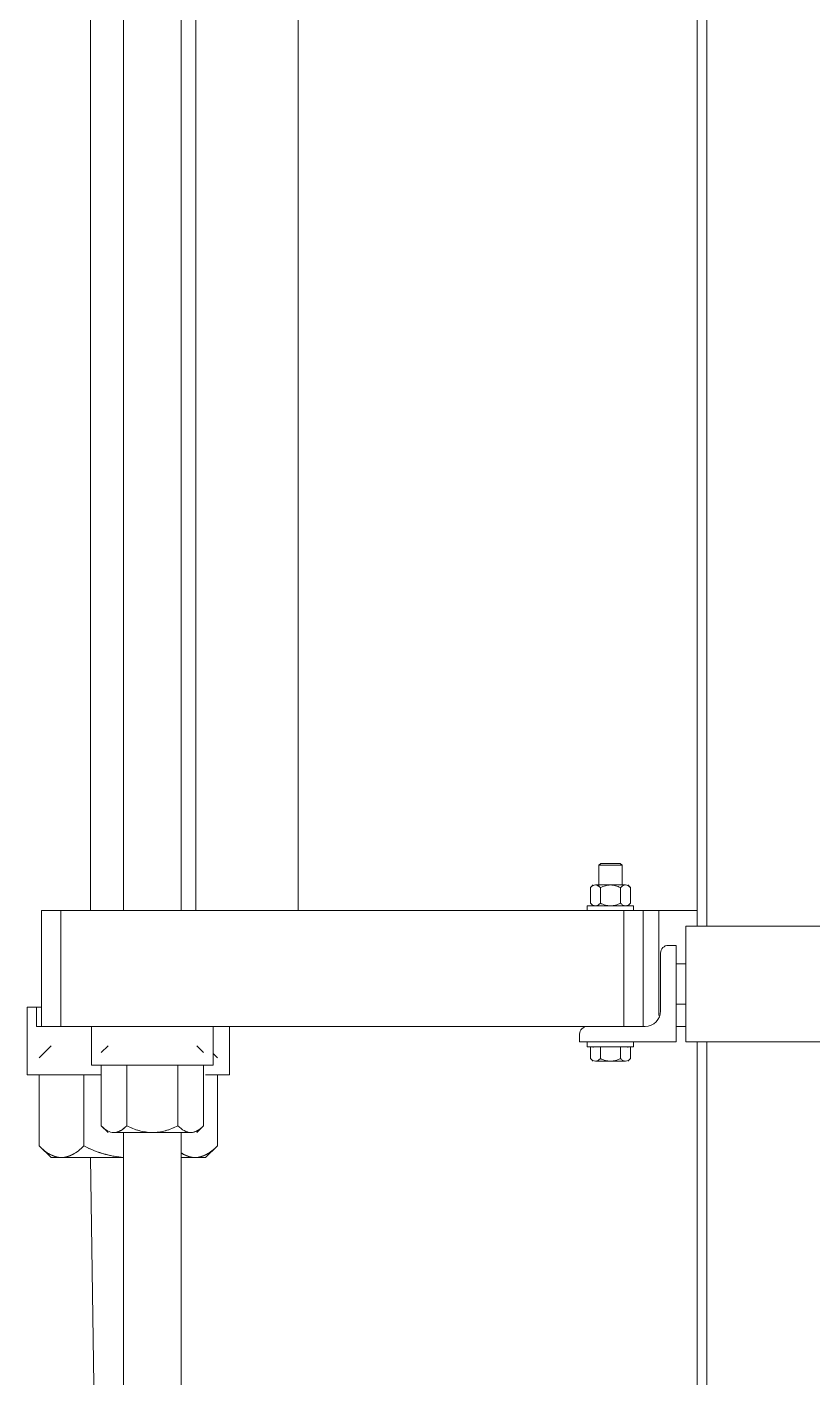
# Model space of a CAD drawing. Extents: x -181672 to 290600, y -29000 to 395522.
# Drawn here: x 10654 to 11062, y 32907 to 33607 of the extents above; entities that cross this region are included whole.
import ezdxf

# ---------------------------------------------------------------- set-up
doc = ezdxf.new("R2010")
doc.units = 0
doc.header["$LTSCALE"] = 10
doc.layers.add('XFM7Q20PCW-200K$0$PCW EQ', color=22, linetype='Continuous', lineweight=9)

# ---------------------------------------------------------------- blocks, each defined once
blk = doc.blocks.new('XFM7Q20PCW-200K$0$T20_FG_LC1800_15_03 - T20_FG_LC1800_15_03-V1119-CUB_L40')
for p, q in [((-119.36, 678.7), (-119.36, 74.7)), ((-102.36, 678.7), (-102.36, 74.7)), ((-72.36, 74.7), (-72.36, 678.7)), ((-64.86, 678.7), (-64.86, 74.7)), ((-11.86, 678.7), (-11.86, 74.7)), ((195.14, 678.7), (195.14, 66.7)), ((200.14, 678.7), (200.14, 66.7)), ((145.14, 99.2), (144.14, 98.2)), ((144.14, 98.2), (144.14, 87.61)), ((156.14, 98.2), (144.14, 98.2)), ((155.14, 99.2), (145.14, 99.2)), ((156.14, 98.2), (155.14, 99.2)), ((156.14, 87.88), (156.14, 98.2)), ((141.14, 88), (139.75, 86.61)), ((139.75, 78.59), (139.75, 86.61)), ((157.93, 88), (142.34, 88)), ((142.34, 88), (142.34, 88)), ((144.94, 78.59), (144.94, 86.61)), ((155.33, 78.59), (155.33, 86.61)), ((157.93, 88), (157.93, 88)), ((160.53, 86.61), (159.14, 88)), ((160.53, 86.61), (159.14, 88)), ((160.53, 78.59), (160.53, 86.61)), ((138.14, 77.2), (138.14, 74.7)), ((138.14, 77.2), (162.14, 77.2)), ((139.75, 78.59), (141.14, 77.2)), ((159.14, 77.2), (160.53, 78.59)), ((159.14, 77.2), (160.53, 78.59)), ((162.14, 74.7), (162.14, 77.2)), ((195.14, 74.7), (-144.86, 74.7)), ((-144.86, 14.7), (-144.86, 74.7)), ((-134.86, 14.7), (-134.86, 74.7)), ((-71.87, 74.7), (-71.87, 74.7)), ((157.14, 14.7), (157.14, 74.7)), ((167.14, 14.7), (167.14, 74.7)), ((175.14, 20.29), (175.14, 74.7)), ((301.14, 66.7), (189.14, 66.7)), ((189.14, 66.7), (189.14, 6.7)), ((184.14, 56.7), (180.14, 56.7)), ((184.14, 6.7), (184.14, 56.7)), ((176.14, 52.7), (176.14, 22.7)), ((189.14, 47.2), (184.14, 47.2)), ((176.14, 36.7), (176.14, 36.7)), ((189.14, 36.7), (189.14, 36.7)), ((-152.36, 24.7), (-152.36, -10.3)), ((-152.36, 24.7), (-147.4, 24.7)), ((-147.4, 24.7), (-144.87, 24.7)), ((-147.4, 14.7), (-147.4, 24.68)), ((184.14, 26.2), (189.14, 26.2)), ((138.14, 14.7), (-147.4, 14.7)), ((-118.86, 14.7), (-118.86, -5.3)), ((-71.32, 14.7), (-71.32, 14.7)), ((-55.86, -5.3), (-55.86, 14.7)), ((-47.36, -10.3), (-47.36, 14.7)), ((168.14, 14.7), (138.14, 14.7)), ((189.14, 14.7), (184.14, 14.7)), ((134.14, 10.7), (134.14, 6.7)), ((-139.86, 4.7), (-146.05, -1.49)), ((-110.36, 4.7), (-113.92, 1.14)), ((-60.8, 1.14), (-64.36, 4.7)), ((-53.67, -1.49), (-55.86, 0.7)), ((134.14, 6.7), (184.14, 6.7)), ((138.14, 6.7), (138.14, 4.2)), ((162.14, 4.2), (138.14, 4.2)), ((139.75, -1.91), (139.75, 3.7)), ((141.14, 4.2), (141.14, 3.7)), ((144.94, -1.91), (144.94, 3.7)), ((150.14, 4.2), (150.14, 4.2)), ((155.33, 3.7), (155.33, -1.91)), ((159.14, 3.7), (159.14, 4.2)), ((160.53, -1.91), (160.53, 3.7)), ((162.14, 4.2), (162.14, 6.7)), ((189.14, 6.7), (301.14, 6.7)), ((195.14, 6.7), (195.14, -861.3)), ((200.14, 6.7), (200.14, -861.3)), ((-118.86, -5.3), (-55.86, -5.3)), ((-113.92, -36.74), (-113.92, -5.3)), ((-100.64, -36.74), (-100.64, -5.3)), ((-74.08, -36.74), (-74.08, -5.3)), ((-60.8, -36.74), (-60.8, -5.3)), ((139.75, -1.91), (141.14, -3.3)), ((142.34, -3.3), (142.34, -3.3)), ((150.14, -3.3), (142.34, -3.3)), ((150.14, -3.3), (157.93, -3.3)), ((157.93, -3.3), (157.93, -3.3)), ((159.14, -3.3), (160.53, -1.91)), ((-152.36, -10.3), (-114.12, -10.3)), ((-146.05, -47.11), (-146.05, -10.3)), ((-122.96, -10.3), (-122.96, -47.11)), ((-59.8, -10.3), (-47.36, -10.3)), ((-53.67, -47.11), (-53.67, -10.3)), ((-113.92, -36.74), (-110.36, -40.3)), ((-107.28, -40.3), (-107.28, -40.3)), ((-67.44, -40.3), (-107.28, -40.3)), ((-102.36, -40.3), (-102.36, -535.3)), ((-72.36, -535.3), (-72.36, -40.3)), ((-67.44, -40.3), (-67.44, -40.3)), ((-64.36, -40.3), (-60.8, -36.74)), ((-146.05, -47.11), (-139.86, -53.3)), ((-59.86, -53.3), (-53.67, -47.11)), ((-139.86, -53.3), (-134.5, -53.3)), ((-102.39, -53.3), (-134.5, -53.3)), ((-119.36, -53.19), (-112.36, -536.3)), ((-72.3, -53.3), (-65.22, -53.3)), ((-59.86, -53.3), (-65.22, -53.3))]:
    blk.add_line(p, q)
for centre, radius, start, end in [((180.14, 52.7), 4, 90, 180), ((168.14, 22.7), 8, 270, 0), ((138.14, 10.7), 4, 90, 180)]:
    blk.add_arc(centre, radius, start, end)
for points in [[(139.75, 86.61), (140.15, 87.04), (140.99, 87.71), (141.88, 87.97), (142.34, 88)], [(142.34, 88), (142.79, 87.98), (143.23, 87.85), (143.66, 87.62)], [(144.94, 86.61), (144.54, 87.04), (143.7, 87.71), (142.8, 87.97), (142.34, 88)], [(143.68, 87.61), (143.25, 87.84), (142.8, 87.97), (142.34, 88)], [(143.91, 87.48), (144.26, 87.26), (144.6, 86.97), (144.94, 86.61)], [(144.94, 86.61), (144.61, 86.96), (144.27, 87.25), (143.92, 87.47)], [(150.14, 88), (149.24, 87.98), (147.49, 87.73), (145.78, 87.05), (144.94, 86.61)], [(145.92, 87.08), (145.59, 86.94), (145.27, 86.78), (144.94, 86.61)], [(144.94, 86.61), (145.26, 86.78), (145.58, 86.93), (145.91, 87.07)], [(155.33, 86.61), (154.52, 87.04), (152.85, 87.71), (151.06, 87.97), (150.14, 88)], [(154.35, 87.08), (154.68, 86.94), (155.01, 86.78), (155.33, 86.61)], [(155.33, 86.61), (155.02, 86.78), (154.69, 86.93), (154.37, 87.07)], [(157.93, 88), (157.49, 87.98), (156.61, 87.73), (155.75, 87.05), (155.33, 86.61)], [(156.37, 87.48), (156.02, 87.26), (155.67, 86.97), (155.33, 86.61)], [(155.33, 86.61), (155.67, 86.96), (156.01, 87.25), (156.36, 87.47)], [(156.59, 87.61), (157.02, 87.84), (157.47, 87.97), (157.93, 88)], [(157.93, 88), (157.49, 87.98), (157.05, 87.85), (156.61, 87.62)], [(157.93, 88), (158.38, 87.98), (159.26, 87.73), (160.11, 87.05), (160.53, 86.61)], [(139.75, 78.59), (140.15, 78.16), (140.99, 77.49), (141.88, 77.23), (142.34, 77.2)], [(142.34, 77.2), (142.79, 77.22), (143.67, 77.47), (144.52, 78.15), (144.94, 78.59)], [(143.68, 77.59), (143.25, 77.36), (142.8, 77.23), (142.34, 77.2)], [(144.94, 78.59), (144.54, 78.16), (144.12, 77.82), (143.68, 77.59)], [(150.14, 77.2), (149.24, 77.22), (147.49, 77.47), (145.78, 78.15), (144.94, 78.59)], [(150.14, 77.2), (151.03, 77.22), (152.79, 77.47), (154.49, 78.15), (155.33, 78.59)], [(152.82, 77.59), (151.95, 77.36), (151.06, 77.23), (150.14, 77.2)], [(155.33, 78.59), (154.52, 78.16), (153.69, 77.82), (152.82, 77.59)], [(155.33, 78.59), (155.74, 78.16), (156.58, 77.49), (157.47, 77.23), (157.93, 77.2)], [(160.53, 78.59), (160.12, 78.16), (159.29, 77.49), (158.39, 77.23), (157.93, 77.2)], [(139.75, -1.91), (140.15, -2.34), (140.99, -3.01), (141.88, -3.27), (142.34, -3.3)], [(142.34, -3.3), (142.79, -3.28), (143.67, -3.03), (144.52, -2.35), (144.94, -1.91)], [(143.68, -2.91), (143.25, -3.14), (142.8, -3.27), (142.34, -3.3)], [(144.94, -1.91), (144.54, -2.34), (144.12, -2.68), (143.68, -2.91)], [(150.14, -3.3), (149.24, -3.28), (147.49, -3.03), (145.78, -2.35), (144.94, -1.91)], [(150.14, -3.3), (151.03, -3.28), (152.79, -3.03), (154.49, -2.35), (155.33, -1.91)], [(152.82, -2.91), (151.95, -3.14), (151.06, -3.27), (150.14, -3.3)], [(155.33, -1.91), (154.52, -2.34), (153.69, -2.68), (152.82, -2.91)], [(157.93, -3.3), (157.49, -3.28), (156.61, -3.03), (155.75, -2.35), (155.33, -1.91)], [(157.93, -3.3), (158.38, -3.28), (159.26, -3.03), (160.11, -2.35), (160.53, -1.91)], [(-113.92, -36.74), (-112.85, -37.87), (-110.68, -39.6), (-108.43, -40.24), (-107.28, -40.3)], [(-100.64, -36.74), (-101.71, -37.87), (-103.88, -39.6), (-106.14, -40.24), (-107.28, -40.3)], [(-107.28, -40.3), (-106.1, -40.23), (-104.96, -39.89), (-103.85, -39.3)], [(-103.85, -39.3), (-102.75, -38.71), (-101.68, -37.85), (-100.64, -36.74)], [(-100.64, -36.74), (-98.51, -37.87), (-96.33, -38.73), (-94.12, -39.33)], [(-87.36, -40.3), (-89.72, -40.23), (-94.29, -39.56), (-98.57, -37.85), (-100.64, -36.74)], [(-74.08, -36.74), (-76.22, -37.87), (-80.57, -39.6), (-85.07, -40.24), (-87.36, -40.3)], [(-80.51, -39.3), (-78.3, -38.71), (-76.15, -37.85), (-74.08, -36.74)], [(-67.44, -40.3), (-68.62, -40.23), (-70.91, -39.56), (-73.05, -37.85), (-74.08, -36.74)], [(-60.8, -36.74), (-61.87, -37.87), (-64.05, -39.6), (-66.3, -40.24), (-67.44, -40.3)], [(-67.44, -40.3), (-66.27, -40.23), (-65.12, -39.89), (-64.02, -39.3)], [(-64.02, -39.3), (-62.91, -38.71), (-61.84, -37.85), (-60.8, -36.74)], [(-146.05, -47.11), (-144.23, -49.06), (-142.35, -50.55), (-140.43, -51.58)], [(-134.5, -53.3), (-136.54, -53.18), (-140.5, -52.03), (-144.24, -49.05), (-146.05, -47.11)], [(-122.96, -47.11), (-124.78, -49.06), (-128.53, -52.04), (-132.48, -53.19), (-134.5, -53.3)], [(-128.56, -51.57), (-126.64, -50.54), (-124.77, -49.05), (-122.96, -47.11)], [(-122.96, -47.11), (-119.31, -49.06), (-115.56, -50.55), (-111.71, -51.58)], [(-53.67, -47.11), (-55.5, -49.06), (-59.25, -52.04), (-63.2, -53.19), (-65.22, -53.3)], [(-59.28, -51.57), (-57.35, -50.54), (-55.49, -49.05), (-53.67, -47.11)], [(-140.43, -51.58), (-138.5, -52.61), (-136.53, -53.19), (-134.5, -53.3)], [(-134.5, -53.3), (-132.47, -53.18), (-130.48, -52.6), (-128.56, -51.57)], [(-111.71, -51.58), (-109.99, -52.04), (-108.26, -52.41), (-106.51, -52.69)], [(-72.39, -50.85), (-71.98, -51.11), (-71.56, -51.36), (-71.14, -51.58)], [(-71.14, -51.58), (-69.22, -52.61), (-67.25, -53.19), (-65.22, -53.3)], [(-65.22, -53.3), (-63.18, -53.18), (-61.2, -52.6), (-59.28, -51.57)]]:
    blk.add_open_spline(points, degree=3)
for points, knots in [([(-102.42, -53.16), (-105.6, -52.92), (-112.65, -51.71), (-119.33, -49.05), (-122.96, -47.11)], [-0.8948363, -0.8948363, -0.8948363, -0.8948363, -0.5, 0, 0, 0, 0]), ([(-106.52, -52.68), (-108.28, -52.4), (-113.93, -51.2), (-119.33, -49.05), (-122.96, -47.11)], [-0.7235953, -0.7235953, -0.7235953, -0.7235953, -0.5, 0, 0, 0, 0]), ([(-65.22, -53.3), (-67.26, -53.18), (-69.66, -52.48), (-71.98, -51.11), (-72.39, -50.85)], [-1, -1, -1, -1, -0.5, -0.3931189, -0.3931189, -0.3931189, -0.3931189])]:
    blk.add_open_spline(points, degree=3, knots=knots)
blk = doc.blocks.new('XFM7Q20PCW-200K')
at = {"layer": 'XFM7Q20PCW-200K$0$PCW EQ'}
blk.add_blockref('XFM7Q20PCW-200K$0$T20_FG_LC1800_15_03 - T20_FG_LC1800_15_03-V1119-CUB_L40', (10806.72, 33074.14), dxfattribs=at)

msp = doc.modelspace()

# ---------------------------------------------------------------- block references
msp.add_blockref('XFM7Q20PCW-200K', (0, 0))

doc.saveas('drawing.dxf')
